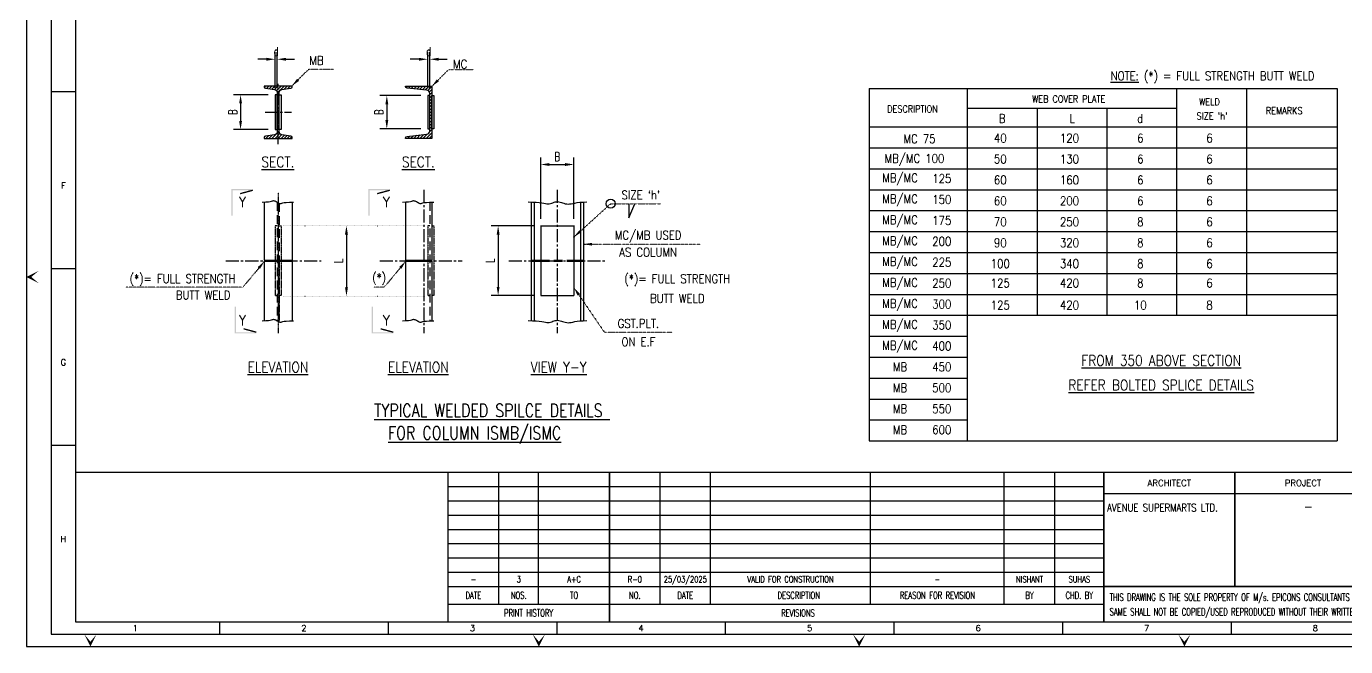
# Model space of a CAD drawing. Header units: millimetres. Extents: x 1506431 to 1626747, y 193580 to 275375.
# Drawn here: x 1533986 to 1571809, y 193580 to 211359 of the extents above; entities that cross this region are included whole.
import ezdxf
from ezdxf.enums import TextEntityAlignment as Align

# ---------------------------------------------------------------- set-up
doc = ezdxf.new("R2010")
doc.units = ezdxf.units.MM
doc.header["$LTSCALE"] = 2
for name, pattern in [('CENTER2', [1.125, 0.75, -0.125, 0.125, -0.125]), ('DOT2', [0.125, 0, -0.125]), ('HIDDEN', [0.375, 0.25, -0.125])]:
    doc.linetypes.add(name, pattern=pattern)
for name, color, linetype in [('CIV-CEN', 1, 'CENTER2'), ('CIV-COL', 3, 'Continuous'), ('CIV-DIM', 2, 'Continuous'), ('CIV-PLT', 2, 'Continuous'), ('CIV-SYM', 3, 'Continuous'), ('CIV-TBL', 7, 'Continuous'), ('CIV-TIT', 4, 'Continuous'), ('PNA', 8, 'Continuous'), ('S-TEXT', 2, 'Continuous'), ('S-TEXT-1', 4, 'Continuous'), ('S-TITIL', 6, 'Continuous'), ('SHEET', 7, 'Continuous'), ('TEXT', 40, 'Continuous'), ('TEXT (SHEET)', 4, 'Continuous')]:
    doc.layers.add(name, color=color, linetype=linetype)
doc.styles.add('ROMANS', font='simplex.shx', dxfattribs={"width": 0.7})
doc.dimstyles.new('dim100', dxfattribs={"dimtxt": 250, "dimasz": 250, "dimexe": 200, "dimexo": 200, "dimgap": 100, "dimtad": 1, "dimdec": 0, "dimzin": 0, "dimdsep": 46, "dimtxsty": 'ROMANS', "dimcen": 0, "dimclrd": 170, "dimclre": 170, "dimclrt": 4, "dimadec": 0, "dimazin": 0, "dimtfac": 1, "dimtdec": 0, "dimtix": 1, "dimtofl": 0, "dimtmove": 2, "dimatfit": 3, "dimfxl": 0, "dimtolj": 1, "dimtzin": 0, "dimlwd": -1, "dimlwe": -1, "dimarcsym": 0})

# ---------------------------------------------------------------- blocks, each defined once
blk = doc.blocks.new('*D115')
at = {"layer": 'CIV-DIM', "color": 170}
for p, q in [((1548733, 205842), (1548733, 207600)), ((1548983, 207400), (1549433, 207400)), ((1549683, 205842), (1549683, 207600))]:
    blk.add_line(p, q, dxfattribs=at)
at = {"layer": 'CIV-DIM', "color": 170, "linetype": 'DOT2'}
for points in [[(1548983, 207441), (1548983, 207358), (1548733, 207400)], [(1549433, 207358), (1549433, 207441), (1549683, 207400)]]:
    blk.add_solid(points, dxfattribs=at)
at = {"layer": 'Defpoints', "color": 0, "linetype": 'DOT2'}
for p in [(1549683, 207400), (1548733, 205642), (1549683, 205642)]:
    blk.add_point(p, dxfattribs=at)
at = {"layer": 'CIV-DIM', "color": 4, "linetype": 'DOT2', "insert": (1549208, 207625), "char_height": 250, "attachment_point": 5, "style": 'ROMANS'}
blk.add_mtext('\\A1;B', dxfattribs=at)
blk = doc.blocks.new('SECMARK')
for points in [[(0, 6.24), (0.38, 6.24), (0, 0.05), (0.38, 0.43)], [(0.19, 6.19), (0.56, 6.29), (1.16, 2.57), (1.53, 2.67)], [(0, 0.05), (0.38, 0.43), (7.69, 0.05), (7.69, 0.43)]]:
    blk.add_trace(points)
blk = doc.blocks.new('*D116')
at = {"layer": 'CIV-DIM', "color": 170}
for p, q in [((1542963, 205643), (1542963, 205643)), ((1543163, 205393), (1543163, 203876)), ((1542963, 203626), (1542963, 203626))]:
    blk.add_line(p, q, dxfattribs=at)
at = {"layer": 'CIV-DIM', "color": 170, "linetype": 'DOT2'}
for points in [[(1543205, 205393), (1543121, 205393), (1543163, 205643)], [(1543121, 203876), (1543205, 203876), (1543163, 203626)]]:
    blk.add_solid(points, dxfattribs=at)
at = {"layer": 'Defpoints', "color": 0, "linetype": 'DOT2'}
for p in [(1543163, 205643), (1543163, 203626), (1543163, 203626)]:
    blk.add_point(p, dxfattribs=at)
at = {"layer": 'CIV-DIM', "color": 4, "linetype": 'DOT2', "insert": (1542938, 204635), "char_height": 250, "attachment_point": 5, "rotation": 90, "style": 'ROMANS'}
blk.add_mtext('\\A1;L', dxfattribs=at)
blk = doc.blocks.new('*D117')
at = {"layer": 'CIV-DIM', "color": 170}
for p, q in [((1548533, 205642), (1547312, 205642)), ((1547512, 205392), (1547512, 203892)), ((1548533, 203642), (1547312, 203642))]:
    blk.add_line(p, q, dxfattribs=at)
at = {"layer": 'CIV-DIM', "color": 170, "linetype": 'DOT2'}
for points in [[(1547553, 205392), (1547470, 205392), (1547512, 205642)], [(1547470, 203892), (1547553, 203892), (1547512, 203642)]]:
    blk.add_solid(points, dxfattribs=at)
at = {"layer": 'Defpoints', "color": 0, "linetype": 'DOT2'}
for p in [(1548733, 205642), (1547512, 203642), (1548733, 203642)]:
    blk.add_point(p, dxfattribs=at)
at = {"layer": 'CIV-DIM', "color": 4, "linetype": 'DOT2', "insert": (1547287, 204642), "char_height": 250, "attachment_point": 5, "rotation": 90, "style": 'ROMANS'}
blk.add_mtext('\\A1;L', dxfattribs=at)
blk = doc.blocks.new('*X46')
at = {"color": 0}
for p, q in [((468.4, 2687), (472.2, 2690.7)), ((474.2, 2683.9), (481, 2690.7)), ((481.9, 2682.8), (489.9, 2690.7)), ((489.7, 2681.7), (498.7, 2690.7)), ((497.4, 2680.6), (507.5, 2690.7)), ((503.2, 2677.5), (516.4, 2690.7)), ((505.3, 2670.8), (525.2, 2690.7)), ((524.8, 2681.5), (534, 2690.7)), ((535.1, 2682.9), (542.9, 2690.7)), ((545.7, 2684.7), (547.6, 2686.6)), ((874.5, 2686.5), (878.8, 2690.7)), ((881.4, 2684.5), (887.6, 2690.7)), ((889.4, 2683.7), (896.4, 2690.7)), ((897.4, 2682.8), (905.3, 2690.7)), ((905.4, 2682), (914.1, 2690.7)), ((913.4, 2681.2), (923, 2690.7)), ((921.4, 2680.3), (931.8, 2690.7)), ((929.4, 2679.5), (940.6, 2690.7)), ((936.9, 2678.2), (948.2, 2689.5)), ((505.3, 2662), (510.8, 2667.5)), ((505.3, 2653.2), (510.8, 2658.7)), ((505.3, 2644.3), (510.8, 2649.8)), ((941.5, 2674), (948.2, 2680.6)), ((942.8, 2666.4), (948.2, 2671.8)), ((942.8, 2657.6), (948.2, 2663)), ((942.8, 2648.7), (948.2, 2654.1)), ((505.3, 2635.5), (510.8, 2641)), ((505.3, 2626.7), (510.8, 2632.2)), ((505.3, 2617.8), (510.8, 2623.3)), ((505.3, 2609), (510.8, 2614.5)), ((942.8, 2639.9), (948.2, 2645.3)), ((942.8, 2631), (948.2, 2636.4)), ((942.8, 2622.2), (948.2, 2627.6)), ((942.8, 2613.4), (948.2, 2618.8)), ((942.8, 2604.5), (948.2, 2609.9)), ((505.3, 2600.1), (510.8, 2605.6)), ((505.3, 2591.3), (510.8, 2596.8)), ((505.3, 2582.5), (510.8, 2588)), ((505.3, 2573.6), (510.8, 2579.1)), ((942.8, 2595.7), (948.2, 2601.1)), ((942.8, 2586.8), (948.2, 2592.2)), ((942.8, 2578), (948.2, 2583.4)), ((942.8, 2569.2), (948.2, 2574.6)), ((472.4, 2540.7), (480.1, 2548.4)), ((481.3, 2540.7), (490.4, 2549.8)), ((490.1, 2540.7), (510.8, 2561.4)), ((499, 2540.7), (512.6, 2554.4)), ((505.3, 2564.8), (510.8, 2570.3)), ((507.8, 2540.7), (518, 2550.9)), ((516.6, 2540.7), (525.8, 2549.8)), ((525.5, 2540.7), (533.5, 2548.8)), ((534.3, 2540.7), (541.2, 2547.7)), ((543.1, 2540.7), (547.5, 2545.1)), ((879, 2540.7), (885.7, 2547.4)), ((887.9, 2540.7), (895.6, 2548.4)), ((896.7, 2540.7), (905.4, 2549.5)), ((905.5, 2540.7), (915.3, 2550.5)), ((914.4, 2540.7), (925.2, 2551.5)), ((923.2, 2540.7), (935.2, 2552.7)), ((932.1, 2540.7), (948.2, 2556.9)), ((940.9, 2540.7), (948.2, 2548)), ((942.5, 2560), (948.2, 2565.7))]:
    blk.add_line(p, q, dxfattribs=at)
blk = doc.blocks.new('*D118')
at = {"layer": 'CIV-DIM', "color": 170}
for p, q in [((1540918, 209399), (1539927, 209399)), ((1540127, 209149), (1540127, 208649)), ((1540918, 208399), (1539927, 208399))]:
    blk.add_line(p, q, dxfattribs=at)
at = {"layer": 'CIV-DIM', "color": 170, "linetype": 'DOT2'}
for points in [[(1540169, 209149), (1540086, 209149), (1540127, 209399)], [(1540086, 208649), (1540169, 208649), (1540127, 208399)]]:
    blk.add_solid(points, dxfattribs=at)
at = {"layer": 'Defpoints', "color": 0, "linetype": 'DOT2'}
for p in [(1541118, 209399), (1540127, 208399), (1541118, 208399)]:
    blk.add_point(p, dxfattribs=at)
at = {"layer": 'CIV-DIM', "color": 4, "linetype": 'DOT2', "insert": (1539902, 208899), "char_height": 250, "attachment_point": 5, "rotation": 90, "style": 'ROMANS'}
blk.add_mtext('\\A1;B', dxfattribs=at)
blk = doc.blocks.new('*D119')
at = {"layer": 'CIV-DIM', "color": 170}
for p, q in [((1540868, 210417), (1540618, 210417)), ((1541118, 209599), (1541118, 210617)), ((1541178, 209599), (1541178, 210617)), ((1541428, 210417), (1541678, 210417))]:
    blk.add_line(p, q, dxfattribs=at)
at = {"layer": 'CIV-DIM', "color": 170, "linetype": 'DOT2'}
for points in [[(1540868, 210375), (1540868, 210458), (1541118, 210417)], [(1541428, 210458), (1541428, 210375), (1541178, 210417)]]:
    blk.add_solid(points, dxfattribs=at)
at = {"layer": 'Defpoints', "color": 0, "linetype": 'DOT2'}
for p in [(1541118, 210417), (1541118, 209399), (1541178, 209399)]:
    blk.add_point(p, dxfattribs=at)
at = {"layer": 'CIV-DIM', "color": 4, "linetype": 'DOT2', "insert": (1541148, 210642), "char_height": 250, "attachment_point": 5, "style": 'ROMANS'}
blk.add_mtext('\\A1;d', dxfattribs=at)
blk = doc.blocks.new('*D120')
at = {"layer": 'CIV-DIM', "color": 170}
for p, q in [((1545243, 210417), (1544993, 210417)), ((1545493, 209574), (1545493, 210617)), ((1545553, 209574), (1545553, 210617)), ((1545803, 210417), (1546053, 210417))]:
    blk.add_line(p, q, dxfattribs=at)
at = {"layer": 'CIV-DIM', "color": 170, "linetype": 'DOT2'}
for points in [[(1545243, 210375), (1545243, 210458), (1545493, 210417)], [(1545803, 210458), (1545803, 210375), (1545553, 210417)]]:
    blk.add_solid(points, dxfattribs=at)
at = {"layer": 'Defpoints', "color": 0, "linetype": 'DOT2'}
for p in [(1545493, 210417), (1545493, 209374), (1545553, 209374)]:
    blk.add_point(p, dxfattribs=at)
at = {"layer": 'CIV-DIM', "color": 4, "linetype": 'DOT2', "insert": (1545523, 210642), "char_height": 250, "attachment_point": 5, "style": 'ROMANS'}
blk.add_mtext('\\A1;d', dxfattribs=at)
blk = doc.blocks.new('*D121')
at = {"layer": 'CIV-DIM', "color": 170}
for p, q in [((1545293, 209374), (1544120, 209374)), ((1544320, 209124), (1544320, 208674)), ((1545293, 208424), (1544120, 208424))]:
    blk.add_line(p, q, dxfattribs=at)
at = {"layer": 'CIV-DIM', "color": 170, "linetype": 'DOT2'}
for points in [[(1544362, 209124), (1544279, 209124), (1544320, 209374)], [(1544279, 208674), (1544362, 208674), (1544320, 208424)]]:
    blk.add_solid(points, dxfattribs=at)
at = {"layer": 'Defpoints', "color": 0, "linetype": 'DOT2'}
for p in [(1545493, 209374), (1544320, 208424), (1545493, 208424)]:
    blk.add_point(p, dxfattribs=at)
at = {"layer": 'CIV-DIM', "color": 4, "linetype": 'DOT2', "insert": (1544095, 208899), "char_height": 250, "attachment_point": 5, "rotation": 90, "style": 'ROMANS'}
blk.add_mtext('\\A1;B', dxfattribs=at)
blk = doc.blocks.new('FOLDER')
at = {"layer": 'PNA'}
for points in [[(-1250, 2500), (0, 0), (0, 1000)], [(1250, 2500), (0, 0), (0, 1000)]]:
    blk.add_solid(points, dxfattribs=at)
blk = doc.blocks.new('zw$C05B')
at = {"color": 1}
for p, q in [((81765, 6957), (1968, 6957)), ((16829, 2405), (43026, 2405)), ((16829, 1697), (43026, 1697))]:
    blk.add_line(p, q, dxfattribs=at)
for p, q in [((18873, 1697), (18873, 6957)), ((20456, 1697), (20456, 6957)), ((25309, 1697), (25309, 6957)), ((27319, 1697), (27319, 6957)), ((33709, 1697), (33709, 6957)), ((39052, 1697), (39052, 6957)), ((41075, 1697), (41075, 6957))]:
    blk.add_line(p, q)
at = {"color": 5, "linetype": 'ByBlock', "lineweight": -2}
for p, q in [((16841, 6388), (43026, 6388)), ((16841, 5819), (43026, 5819)), ((16841, 5250), (43026, 5250)), ((16841, 4681), (43026, 4681)), ((16841, 4112), (43026, 4112)), ((16841, 3543), (43026, 3543)), ((16841, 2974), (43026, 2974))]:
    blk.add_line(p, q, dxfattribs=at)
at = {"flags": 128}
blk.add_lwpolyline([(0, 0), (82749, 0), (82749, 58210), (0, 58210)], close=True, dxfattribs=at)
at = {"color": 1, "const_width": 56.6}
for points in [[(16841, 997), (16841, 6957)], [(23286, 997), (23286, 6957)], [(43026, 984), (43026, 6957)], [(48258, 2400), (48258, 6957)], [(43026, 6111), (58846, 6111)], [(43026, 2400), (58846, 2400)]]:
    blk.add_lwpolyline(points, dxfattribs=at)
at = {"layer": 'PNA'}
for p, q in [((984, 22163), (1968, 22163)), ((984, 15103), (1968, 15103)), ((984, 8044), (1968, 8044)), ((7716, 984), (7716, 492)), ((14447, 984), (14447, 492)), ((21179, 984), (21179, 492)), ((27911, 984), (27911, 492)), ((34643, 984), (34643, 492)), ((41374, 984), (41374, 492)), ((48106, 984), (48106, 492))]:
    blk.add_line(p, q, dxfattribs=at)
at = {"layer": 'PNA', "color": 1}
for points in [[(984, 492), (82257, 492), (82257, 57718), (984, 57718)], [(1968, 984), (81765, 984), (81765, 57226), (1968, 57226)]]:
    blk.add_lwpolyline(points, close=True, dxfattribs=at)
at = {"layer": 'PNA', "xscale": 0.1967862005670763, "yscale": 0.1967862005670763, "zscale": 0.1967862005670763, "rotation": 270}
blk.add_blockref('FOLDER', (0, 14759), dxfattribs=at)
at = {"layer": 'PNA', "xscale": 0.1967862009743818, "yscale": 0.1967862009743818, "zscale": 0.1967862009743818}
for p in [(2558, 0), (20466, 0), (33257, 0), (46245, 0)]:
    blk.add_blockref('FOLDER', p, dxfattribs=at)
at = {"layer": 'PNA', "style": 'ROMANS'}
for s, p in [('F', (1476, 18410)), ('G', (1476, 11350)), ('H', (1476, 4291)), ('1', (4351, 738)), ('2', (11082, 738)), ('3', (17814, 738)), ('4', (24546, 738)), ('5', (31278, 738)), ('6', (38009, 738)), ('7', (44741, 738)), ('8', (51473, 738))]:
    blk.add_text(s, height=246, dxfattribs=at).set_placement(p, align=Align.MIDDLE)
at = {"layer": 'TEXT (SHEET)', "color": 2, "style": 'ROMANS'}
for s, p in [('ARCHITECT', (45642, 6534)), ('PROJECT', (50982, 6534))]:
    blk.add_text(s, height=249.9, dxfattribs=at).set_placement(p, align=Align.MIDDLE_CENTER)
at = {"layer": 'TEXT (SHEET)', "color": 4, "style": 'ROMANS', "width": 0.7}
for s, height, p in [('DATE', 283.1, (17851, 2051)), ('NOS.', 283.1, (19664, 2051)), ('TO', 283.1, (21871, 2051)), ('NO.', 283.1, (24298, 2051)), ('DATE', 283.1, (26314, 2051)), ('DESCRIPTION', 283.06, (30844, 2051)), ('REASON FOR REVISION', 283.06, (36381, 2051)), ('BY', 283.1, (40063, 2051)), ('CHD. BY', 283.1, (42050, 2051)), ('PRINT HISTORY', 283.06, (20058, 1347)), ('REVISIONS', 283.1, (30815, 1341))]:
    blk.add_text(s, height=height, dxfattribs=at).set_placement(p, align=Align.MIDDLE_CENTER)
for s, p in [('THIS DRAWING IS THE SOLE PROPERTY OF M/s. EPICONS CONSULTANTS PVT. LTD. AND', (43259, 1832)), ('SAME SHALL NOT BE COPIED/USED REPRODUCED WITHOUT THEIR WRITTEN PERMISSION.', (43259, 1247))]:
    blk.add_text(s, height=283.06, dxfattribs=at).set_placement(p)

msp = doc.modelspace()

# ---------------------------------------------------------------- linework, layer by layer
at = {"layer": 'CIV-CEN', "color": 8, "ltscale": 250}
for p, q in [((1541205.53422, 207982.2151), (1541205.53422, 209711.11786)), ((1540827.98283, 208898.82685), (1541583.0856, 208898.82685)), ((1545384.89921, 206673.57648), (1545384.89921, 202569.24396)), ((1549207.53953, 206673.57648), (1549207.53953, 202569.24396)), ((1539700.69017, 204641.74014), (1542437.24948, 204641.74014)), ((1544119.49148, 204641.74014), (1546479.55518, 204641.74014)), ((1544119.49148, 204641.74014), (1546479.55518, 204641.74014)), ((1547819.12525, 204641.74014), (1550571.75725, 204641.74014))]:
    msp.add_line(p, q, dxfattribs=at)
at = {"layer": 'CIV-CEN'}
msp.add_line((1541205.53422, 206598.48386), (1541205.53422, 202569.24396), dxfattribs=at)
at = {"layer": 'CIV-COL', "ltscale": 500}
for p, q in [((1540805.53422, 206323.81477), (1540805.53422, 204656.74014)), ((1541605.53422, 206323.81477), (1541605.53422, 204656.74014)), ((1544856.89921, 206323.81477), (1544856.89921, 204656.74014)), ((1545606.89921, 206323.81477), (1545606.89921, 204656.74014)), ((1548457.53953, 206324.24384), (1548457.53953, 204656.74014)), ((1548545.18659, 206320.71118), (1548545.18659, 204656.74014)), ((1549869.89248, 206317.43651), (1549869.89248, 204656.74014)), ((1549957.53953, 206323.44449), (1549957.53953, 204656.74014)), ((1540805.53422, 204656.74014), (1541605.53422, 204656.74014)), ((1540805.53422, 204626.74014), (1540805.53422, 202923.20569)), ((1540805.53422, 204626.74014), (1541605.53422, 204626.74014)), ((1541605.53422, 204626.74014), (1541605.53422, 202918.82736)), ((1544856.89921, 204656.74014), (1545606.89921, 204656.74014)), ((1544856.89921, 204626.74014), (1545606.89921, 204626.74014)), ((1544856.89921, 204626.74014), (1544856.89921, 202923.89112)), ((1545606.89921, 204626.74014), (1545606.89921, 202918.6683)), ((1548457.53953, 204656.74014), (1548732.53953, 204656.74014)), ((1548457.53953, 204626.74014), (1548732.53953, 204626.74014)), ((1548457.53953, 204626.74014), (1548457.53953, 202923.68753)), ((1548545.18659, 204626.74014), (1548545.18659, 202920.26704)), ((1549682.53953, 204656.74014), (1549957.53953, 204656.74014)), ((1549682.53953, 204626.74014), (1549957.53953, 204626.74014)), ((1549869.89248, 204626.74014), (1549869.89248, 202916.99237)), ((1549957.53953, 204626.74014), (1549957.53953, 202923.00035))]:
    msp.add_line(p, q, dxfattribs=at)
at = {"layer": 'CIV-COL', "linetype": 'HIDDEN', "ltscale": 500}
for p, q in [((1541178.03422, 206321.27242), (1541178.03422, 202919.5252)), ((1541233.03422, 206293.39003), (1541233.03422, 204656.74014)), ((1545552.89921, 206319.86731), (1545552.89921, 202918.12009)), ((1548732.53953, 204656.74014), (1549682.53953, 204656.74014)), ((1548732.53953, 204626.74014), (1549682.53953, 204626.74014))]:
    msp.add_line(p, q, dxfattribs=at)
at = {"layer": 'CIV-COL'}
for points in [[(1541566.79701, 209583.55842, 0.3738846795), (1541605.53422, 209628.12048), (1541605.53422, 209648.82685), (1541205.53422, 209648.82685), (1540805.53422, 209648.82685), (1540805.53422, 209628.12048, 0.3738846795), (1540844.27143, 209583.55842), (1541100.5598, 209547.53944, -0.3738846795), (1541178.03422, 209458.41531), (1541178.03422, 208898.82685), (1541178.03422, 208339.23838, -0.3738846795), (1541100.5598, 208250.11426), (1540844.27143, 208214.09528, 0.3738846795), (1540805.53422, 208169.53321), (1540805.53422, 208148.82685), (1541205.53422, 208148.82685), (1541605.53422, 208148.82685), (1541605.53422, 208169.53321, 0.3738846795), (1541566.79701, 208214.09528), (1541310.50864, 208250.11426, -0.3738846795), (1541233.03422, 208339.23838), (1541233.03422, 208898.82685), (1541233.03422, 209458.41531, -0.3738846795), (1541310.50864, 209547.53944)], [(1545552.89921, 208898.82685), (1545552.89921, 209432.21017, 0.383864035), (1545463.35206, 209531.66236), (1544901.67279, 209590.69723, -0.383864035), (1544856.89921, 209640.42332), (1544856.89921, 209648.82685), (1545606.89921, 209648.82685), (1545606.89921, 208898.82685), (1545606.89921, 208148.82685), (1544856.89921, 208148.82685), (1544856.89921, 208157.23037, -0.383864035), (1544901.67279, 208206.95647), (1545463.35206, 208265.99134, 0.383864035), (1545552.89921, 208365.44353)]]:
    msp.add_lwpolyline(points, format="xyb", close=True, dxfattribs=at)
at = {"layer": 'CIV-DIM', "color": 8, "linetype": 'DOT2', "ltscale": 100}
for p, q in [((1541346.95543, 205642.88204), (1545437.50279, 205642.88204)), ((1541346.95543, 203626.43554), (1545437.50279, 203626.43554))]:
    msp.add_line(p, q, dxfattribs=at)
at = {"layer": 'CIV-PLT'}
for p, q in [((1548732.53953, 205647.66446), (1548732.53953, 203641.74014)), ((1548732.53953, 205641.74014), (1549682.53953, 205641.74014)), ((1549682.53953, 205647.66446), (1549682.53953, 203641.74014)), ((1548732.53953, 203641.74014), (1549682.53953, 203641.74014))]:
    msp.add_line(p, q, dxfattribs=at)
for points in [[(1541118.03422, 208398.82685), (1541178.03422, 208398.82685), (1541178.03422, 209398.82685), (1541118.03422, 209398.82685)], [(1541293.03422, 208398.82685), (1541233.03422, 208398.82685), (1541233.03422, 209398.82685), (1541293.03422, 209398.82685)], [(1545492.89921, 208423.82685), (1545552.89921, 208423.82685), (1545552.89921, 209373.82685), (1545492.89921, 209373.82685)], [(1545666.89921, 208423.82685), (1545606.89921, 208423.82685), (1545606.89921, 209373.82685), (1545666.89921, 209373.82685)]]:
    msp.add_lwpolyline(points, close=True, dxfattribs=at)
at = {"layer": 'CIV-PLT', "linetype": 'HIDDEN'}
for points in [[(1541178.03422, 205641.74014), (1541118.03422, 205641.74014), (1541118.03422, 203641.74014), (1541178.03422, 203641.74014)], [(1541233.03422, 205641.74014), (1541293.03422, 205641.74014), (1541293.03422, 203641.74014), (1541233.03422, 203641.74014)], [(1545552.89921, 205641.74014), (1545492.89921, 205641.74014), (1545492.89921, 203641.74014), (1545552.89921, 203641.74014)], [(1545606.89921, 205641.74014), (1545666.89921, 205641.74014), (1545666.89921, 203641.74014), (1545606.89921, 203641.74014)]]:
    msp.add_lwpolyline(points, dxfattribs=at)
at = {"layer": 'CIV-SYM'}
for points in [[(1540748.52735, 206323.81477), (1540849.68215, 206325.83432), (1540925.22398, 206331.08326), (1540979.55098, 206338.34701), (1541017.06127, 206346.411), (1541042.15301, 206354.06066), (1541059.22431, 206360.08143), (1541072.67333, 206363.25871), (1541086.89818, 206362.37796), (1541105.33924, 206356.64946), (1541127.60573, 206346.983), (1541152.34909, 206334.71322), (1541178.22078, 206321.1748), (1541203.87225, 206307.70237), (1541227.95494, 206295.6306), (1541249.12031, 206286.29413), (1541266.0198, 206281.02762), (1541278.40156, 206280.72711), (1541290.40045, 206284.53415), (1541307.24806, 206291.15165), (1541334.17593, 206299.28256), (1541376.41565, 206307.6298), (1541439.19877, 206314.8963), (1541527.75687, 206319.78499), (1541647.32151, 206320.9988)], [(1544765.56054, 206323.81477), (1544866.71534, 206325.83432), (1544942.25717, 206331.08326), (1544996.58417, 206338.34701), (1545034.09447, 206346.411), (1545059.1862, 206354.06066), (1545076.25751, 206360.08143), (1545089.70652, 206363.25871), (1545103.93138, 206362.37796), (1545122.37243, 206356.64946), (1545144.63892, 206346.983), (1545169.38228, 206334.71322), (1545195.25397, 206321.1748), (1545220.90544, 206307.70237), (1545244.98813, 206295.6306), (1545266.1535, 206286.29413), (1545283.053, 206281.02762), (1545295.43475, 206280.72711), (1545307.43365, 206284.53415), (1545324.28125, 206291.15165), (1545351.20913, 206299.28256), (1545393.44884, 206307.6298), (1545456.23197, 206314.8963), (1545544.79007, 206319.78499), (1545664.35471, 206320.9988)], [(1548373.34246, 206325.85625), (1548500.7735, 206323.4159), (1548606.05605, 206317.00429), (1548692.23926, 206307.98561), (1548762.37224, 206297.72401), (1548819.50413, 206287.58367), (1548866.68405, 206278.92876), (1548906.96114, 206273.12346), (1548943.38453, 206271.53192), (1548978.52529, 206275.05014), (1549013.04227, 206282.70128), (1549047.11626, 206293.04035), (1549080.92808, 206304.62234), (1549114.6585, 206316.00222), (1549148.48834, 206325.73499), (1549182.59838, 206332.37564), (1549217.16942, 206334.47916), (1549252.35233, 206331.09062), (1549288.17819, 206323.21548), (1549324.64818, 206312.34927), (1549361.76346, 206299.98752), (1549399.52519, 206287.62577), (1549437.93453, 206276.75956), (1549476.99265, 206268.88442), (1549516.70071, 206265.49589), (1549557.45072, 206267.59435), (1549601.19812, 206274.19964), (1549650.2892, 206283.83641), (1549707.07025, 206295.02935), (1549773.88756, 206306.30313), (1549853.08742, 206316.18242), (1549947.01611, 206323.1919), (1550058.01992, 206325.85625)], [(1540748.52735, 202922.06755), (1540849.68215, 202924.0871), (1540925.22398, 202929.33604), (1540979.55098, 202936.59979), (1541017.06127, 202944.66378), (1541042.15301, 202952.31344), (1541059.22431, 202958.33421), (1541072.67333, 202961.5115), (1541086.89818, 202960.63074), (1541105.33924, 202954.90224), (1541127.60573, 202945.23578), (1541152.34909, 202932.966), (1541178.22078, 202919.42758), (1541203.87225, 202905.95515), (1541227.95494, 202893.88338), (1541249.12031, 202884.54691), (1541266.0198, 202879.2804), (1541278.40156, 202878.97989), (1541290.40045, 202882.78693), (1541307.24806, 202889.40443), (1541334.17593, 202897.53534), (1541376.41565, 202905.88258), (1541439.19877, 202913.14908), (1541527.75687, 202918.03777), (1541647.32151, 202919.25158)], [(1544765.56054, 202922.06755), (1544866.71534, 202924.0871), (1544942.25717, 202929.33604), (1544996.58417, 202936.59979), (1545034.09447, 202944.66378), (1545059.1862, 202952.31344), (1545076.25751, 202958.33421), (1545089.70652, 202961.5115), (1545103.93138, 202960.63074), (1545122.37243, 202954.90224), (1545144.63892, 202945.23578), (1545169.38228, 202932.966), (1545195.25397, 202919.42758), (1545220.90544, 202905.95515), (1545244.98813, 202893.88338), (1545266.1535, 202884.54691), (1545283.053, 202879.2804), (1545295.43475, 202878.97989), (1545307.43365, 202882.78693), (1545324.28125, 202889.40443), (1545351.20913, 202897.53534), (1545393.44884, 202905.88258), (1545456.23197, 202913.14908), (1545544.79007, 202918.03777), (1545664.35471, 202919.25158)], [(1548373.34246, 202925.41211), (1548500.7735, 202922.97176), (1548606.05605, 202916.56015), (1548692.23926, 202907.54147), (1548762.37224, 202897.27987), (1548819.50413, 202887.13953), (1548866.68405, 202878.48462), (1548906.96114, 202872.67932), (1548943.38453, 202871.08778), (1548978.52529, 202874.606), (1549013.04227, 202882.25714), (1549047.11626, 202892.59621), (1549080.92808, 202904.1782), (1549114.6585, 202915.55808), (1549148.48834, 202925.29085), (1549182.59838, 202931.9315), (1549217.16942, 202934.03502), (1549252.35233, 202930.64648), (1549288.17819, 202922.77134), (1549324.64818, 202911.90513), (1549361.76346, 202899.54338), (1549399.52519, 202887.18163), (1549437.93453, 202876.31542), (1549476.99265, 202868.44028), (1549516.70071, 202865.05175), (1549557.45072, 202867.15021), (1549601.19812, 202873.7555), (1549650.2892, 202883.39227), (1549707.07025, 202894.58521), (1549773.88756, 202905.85899), (1549853.08742, 202915.73828), (1549947.01611, 202922.74776), (1550058.01992, 202925.41211)]]:
    msp.add_lwpolyline(points, dxfattribs=at)
at = {"layer": 'CIV-TBL'}
for p, q in [((1558148.95651, 209576.83008), (1571566.11162, 209576.83008)), ((1558148.95651, 209576.83008), (1558148.95651, 199477.33365)), ((1560962.84506, 209576.83008), (1560962.84506, 199477.33365)), ((1566962.84506, 209576.83008), (1566962.84506, 203077.33365)), ((1568962.84506, 209576.83008), (1568962.84506, 203077.33365)), ((1571566.11162, 209576.83008), (1571566.11162, 199477.33365)), ((1560962.84506, 209013.77449), (1566962.84506, 209013.77449)), ((1562962.84506, 209013.77449), (1562962.84506, 203077.33365)), ((1564962.84506, 209013.77449), (1564962.84506, 203077.33365)), ((1558148.95651, 208477.33365), (1571566.11162, 208477.33365)), ((1558148.95651, 199477.33365), (1571566.11162, 199477.33365))]:
    msp.add_line(p, q, dxfattribs=at)
at = {"layer": 'CIV-TBL', "color": 170}
for p, q in [((1558148.95651, 207877.33365), (1571566.11162, 207877.33365)), ((1558148.95651, 207277.33365), (1571566.11162, 207277.33365)), ((1558148.95651, 206677.33365), (1571566.11162, 206677.33365)), ((1558148.95651, 206077.33365), (1571566.11162, 206077.33365)), ((1558148.95651, 205477.33365), (1571566.11162, 205477.33365)), ((1558148.95651, 204877.33365), (1571566.11162, 204877.33365)), ((1558148.95651, 204277.33365), (1571566.11162, 204277.33365)), ((1558148.95651, 203677.33365), (1571566.11162, 203677.33365)), ((1558148.95651, 203077.33365), (1571566.11162, 203077.33365)), ((1558148.95651, 202477.33365), (1560962.84506, 202477.33365)), ((1558148.95651, 201877.33365), (1560962.84506, 201877.33365)), ((1558148.95651, 201277.33365), (1560962.84506, 201277.33365)), ((1558148.95651, 200677.33365), (1560962.84506, 200677.33365)), ((1558148.95651, 200077.33365), (1560962.84506, 200077.33365))]:
    msp.add_line(p, q, dxfattribs=at)
at = {"layer": 'CIV-TBL', "color": 2, "linetype": 'HIDDEN'}
msp.add_line((1541233.03422, 204626.74014), (1541233.03422, 202891.64281), dxfattribs=at)
at = {"layer": 'S-TEXT-1'}
for p, q in [((1551255.07123, 205872.3762), (1551428.66355, 206276.34604)), ((1551255.07123, 206276.34604), (1551255.07123, 205872.3762))]:
    msp.add_line(p, q, dxfattribs=at)
msp.add_circle((1550738.74534, 206276.34604), 125.75257, dxfattribs=at)

# ---------------------------------------------------------------- block references
at = {"layer": 'CIV-DIM', "xscale": 10, "yscale": 10, "zscale": 10}
msp.add_blockref('*X46', (1536124.71965, 182741.59832), dxfattribs=at)
at = {"layer": 'CIV-TBL', "yscale": 100, "zscale": 100, "rotation": 270}
for p, xscale in [((1539853.61633, 206698.40284), 100), ((1543781.69907, 206698.40284), 100), ((1539953.76575, 202555.27722), -100), ((1543881.84849, 202555.27722), -100)]:
    msp.add_blockref('SECMARK', p, dxfattribs=dict(at, xscale=xscale))
at = {"layer": 'SHEET', "xscale": 0.7179330508474546, "yscale": 0.7179330508474546, "zscale": 0.7179330508474546}
msp.add_blockref('zw$C05B', (1533986.5, 193579.55388), dxfattribs=at)

# ---------------------------------------------------------------- texts
at = {"layer": 'CIV-TIT', "style": 'ROMANS', "width": 0.85}
for s, p in [('%%uSECT.', (1541197.70013, 207470.7392)), ('%%uSECT.', (1545222.71257, 207470.7392)), ('%%uELEVATION', (1541197.70013, 201588.82734)), ('%%uELEVATION', (1545222.71257, 201588.82734)), ('%%uVIEW Y-Y', (1549247.72502, 201588.82734)), ('%%UFROM 350 ABOVE SECTION', (1566522.71257, 201781.80208)), ('%%UREFER BOLTED SPLICE DETAILS', (1566522.71257, 201076.80208))]:
    msp.add_text(s, height=300, dxfattribs=at).set_placement(p, align=Align.MIDDLE)
for p in [(1540084.39882, 206174.10272), (1544208.02536, 206174.10272), (1540084.39882, 202784.38608), (1544208.02536, 202784.38608)]:
    msp.add_text('Y', height=300, dxfattribs=at).set_placement(p)
at = {"layer": 'S-TEXT', "style": 'ROMANS', "width": 0.8}
for s, height, p in [('AVENUE SUPERMARTS LTD.', 222.4763377, (1564971.20514, 197563.10024)), ('-', 296.63512, (1570605.10853, 197600.17963))]:
    msp.add_text(s, height=height, dxfattribs=at).set_placement(p, align=Align.MIDDLE_LEFT)
at = {"layer": 'S-TEXT-1', "style": 'ROMANS', "width": 0.85}
for s, p in [('MB', (1542303.22172, 210381.26021)), ('MC', (1546422.70113, 210276.76021)), ("SIZE `h'", (1551603.03105, 206526.34604)), ('MC/MB USED', (1551812.24825, 205373.86064)), ('GST.PLT.', (1551533.76145, 202842.87303)), ('ON E.F', (1551533.76145, 202316.37303))]:
    msp.add_text(s, height=250, dxfattribs=at).set_placement(p, align=Align.MIDDLE_CENTER)
for s, height, p in [('%%UNOTE:%%U (*) = FULL STRENGTH BUTT WELD', 250, (1567995.21456, 209921.50168)), ('WEB COVER PLATE', 200, (1563872.15559, 209276.50975)), ('WELD', 200, (1567906.55791, 209196.07564)), ('DESCRIPTION', 200, (1559390.16913, 208994.60049)), ('B', 250, (1561961.2288, 208718.56164)), ('L', 250, (1563969.92651, 208718.56164)), ('d', 250, (1565917.29949, 208718.56164)), ("SIZE `h'", 200, (1567981.64942, 208786.37045)), ('REMARKS', 200, (1570046.66576, 208941.36954)), ('   MC 75', 250, (1559354.32522, 208134.89742)), ('40', 250, (1561907.99834, 208156.40341)), ('120', 250, (1563891.66555, 208156.40341)), ('6', 250, (1565924.14223, 208156.40341)), ('6', 250, (1567907.80944, 208156.40341)), ('MB/MC 100', 250, (1559448.8895, 207556.40341)), ('50', 250, (1561907.99834, 207556.40341)), ('130', 250, (1563891.66555, 207556.40341)), ('6', 250, (1565924.14223, 207556.40341)), ('6', 250, (1567907.80944, 207556.40341)), ('MB/MC', 250, (1559035.94395, 206997.52694)), ('125', 250, (1560230.79757, 206997.52694)), ('60', 250, (1561907.99834, 206956.40341)), ('160', 250, (1563891.66555, 206956.40341)), ('6', 250, (1565924.14223, 206956.40341)), ('6', 250, (1567907.80944, 206956.40341)), ('MB/MC', 250, (1559035.94395, 206397.52694)), ('150', 250, (1560230.79757, 206397.52694)), ('60', 250, (1561907.99834, 206356.40341)), ('200', 250, (1563891.66555, 206356.40341)), ('6', 250, (1565924.14223, 206356.40341)), ('6', 250, (1567907.80944, 206356.40341)), ('MB/MC', 250, (1559035.94395, 205797.52694)), ('175', 250, (1560230.79757, 205797.52694)), ('70', 250, (1561907.99834, 205756.40341)), ('250', 250, (1563891.66555, 205756.40341)), ('8', 250, (1565924.14223, 205756.40341)), ('6', 250, (1567907.80944, 205756.40341)), ('MB/MC', 250, (1559035.94395, 205197.52694)), ('AS COLUMN', 250, (1551812.24825, 204883.85286)), ('200', 250, (1560230.79757, 205197.52694)), ('90', 250, (1561907.99834, 205156.40341)), ('320', 250, (1563891.66555, 205156.40341)), ('8', 250, (1565924.14223, 205156.40341)), ('6', 250, (1567907.80944, 205156.40341)), ('MB/MC', 250, (1559035.94395, 204597.52694)), ('225', 250, (1560230.79757, 204597.52694)), ('100', 250, (1561907.99834, 204556.40341)), ('340', 250, (1563891.66555, 204556.40341)), ('8', 250, (1565924.14223, 204556.40341)), ('6', 250, (1567907.80944, 204556.40341)), ('(*)= FULL STRENGTH', 250, (1538462.78051, 204109.5786)), ('(*)', 250, (1544099.82697, 204139.91901)), ('(*)= FULL STRENGTH', 250, (1552648.21456, 204106.93262)), ('MB/MC', 250, (1559035.94395, 203997.52694)), ('250', 250, (1560230.79757, 203997.52694)), ('125', 250, (1561907.99834, 204001.47758)), ('420', 250, (1563891.66555, 204001.47758)), ('8', 250, (1565924.14223, 204001.47758)), ('6', 250, (1567907.80944, 204001.47758)), ('BUTT WELD', 250, (1539053.21456, 203657.50947)), ('BUTT WELD', 250, (1552648.21456, 203560.50947)), ('MB/MC', 250, (1559035.94395, 203397.52694)), ('300', 250, (1560230.79757, 203397.52694)), ('125', 250, (1561907.99834, 203367.22561)), ('420', 250, (1563891.66555, 203367.22561)), ('10', 250, (1565924.14223, 203367.22561)), ('8', 250, (1567907.80944, 203367.22561)), ('MB/MC', 250, (1559035.94395, 202797.52694)), ('350', 250, (1560230.79757, 202797.52694)), ('MB/MC', 250, (1559035.94395, 202197.52694)), ('400', 250, (1560230.79757, 202197.52694)), ('MB', 250, (1559035.94395, 201597.52694)), ('450', 250, (1560230.79757, 201597.52694)), ('MB', 250, (1559035.94395, 200997.52694)), ('500', 250, (1560230.79757, 200997.52694)), ('MB', 250, (1559035.94395, 200397.52694)), ('550', 250, (1560230.79757, 200397.52694)), ('MB', 250, (1559035.94395, 199797.52694)), ('600', 250, (1560230.79757, 199797.52694))]:
    msp.add_text(s, height=height, dxfattribs=at).set_placement(p, align=Align.MIDDLE)
at = {"layer": 'S-TITIL', "color": 1, "style": 'ROMANS', "width": 0.8}
for s, p in [('%%UTYPICAL WELDED SPILCE DETAILS ', (1547334.54484, 200348.21238)), ('%%UFOR COLUMN ISMB/ISMC', (1546840.54484, 199704.71238))]:
    msp.add_text(s, height=372.3404255, dxfattribs=at).set_placement(p, align=Align.MIDDLE_CENTER)
at = {"layer": 'TEXT', "color": 2, "style": 'ROMANS', "width": 0.8}
for s, height, p in [('3', 176.55367, (1548104.05373, 195510.17368)), ('A+C', 176.553672, (1549688.47967, 195510.17368)), ('R-0', 176.553672, (1551430.76689, 195510.17368)), ('25/03/2025', 176.553672, (1552878.32637, 195510.17368)), ('VALID FOR CONSTRUCTION', 176.5536723, (1555893.66539, 195510.17368)), ('NISHANT', 176.553672, (1562749.08474, 195510.17368)), ('SUHAS', 176.553672, (1564175.6821, 195510.17368)), ('-', 176.55367, (1546806.32188, 195510.17368)), ('-', 176.55367, (1560105.26483, 195510.17368))]:
    msp.add_text(s, height=height, dxfattribs=at).set_placement(p, align=Align.MIDDLE_CENTER)

# ---------------------------------------------------------------- dimensions: what is measured, and where the dimension line sits
at = {"layer": 'CIV-DIM'}
for base, p1, p2, picture, middle in [((1541118.03422, 210416.56079), (1541178.03422, 209398.82685), (1541118.03422, 209398.82685), '*D119', (1541148.03422, 210641.56079)), ((1545492.89921, 210416.56079), (1545552.89921, 209373.82685), (1545492.89921, 209373.82685), '*D120', (1545522.89921, 210641.56079))]:
    dim = msp.add_linear_dim(base=base, p1=p1, p2=p2, text='d', dimstyle='dim100', dxfattribs=at)
    dim.commit()
    dim.dimension.update_dxf_attribs({"geometry": picture, "text_midpoint": middle})
for base, p1, p2, text, picture, middle in [((1540127.35807, 208398.82685), (1541118.03422, 209398.82685), (1541118.03422, 208398.82685), 'B', '*D118', (1539902.35807, 208898.82685)), ((1544320.28039, 208423.82685), (1545492.89921, 209373.82685), (1545492.89921, 208423.82685), 'B', '*D121', (1544095.28039, 208898.82685)), ((1543162.99822, 203626.43554), (1543162.99822, 205642.88204), (1543162.99822, 203626.43554), 'L', '*D116', (1542937.99822, 204634.65879)), ((1547511.70852, 203641.74014), (1548732.53953, 205641.74014), (1548732.53953, 203641.74014), 'L', '*D117', (1547286.70852, 204641.74014))]:
    dim = msp.add_linear_dim(base=base, p1=p1, p2=p2, angle=90, text=text, dimstyle='dim100', dxfattribs=at)
    dim.commit()
    dim.dimension.update_dxf_attribs({"geometry": picture, "text_midpoint": middle})
dim = msp.add_linear_dim(base=(1549682.53953, 207399.81783), p1=(1548732.53953, 205641.74014), p2=(1549682.53953, 205641.74014), text='B', dimstyle='dim100', override={"dimtxsty": 'ROMANS'}, dxfattribs=at)
dim.commit()
dim.dimension.update_dxf_attribs({"geometry": '*D115', "text_midpoint": (1549207.53953, 207624.81783)})

# ---------------------------------------------------------------- leaders
at = {"layer": 'S-TEXT-1', "linetype": 'DOT2', "lineweight": -2}
for points in [[(1541596.30874, 209648.82685), (1542083.50197, 210131.26021), (1542802.50197, 210131.26021)], [(1545606.89921, 209636.28237), (1546094.09244, 210118.71573), (1546813.09244, 210118.71573)], [(1549682.53953, 205317.97264), (1550738.74534, 206276.34604), (1552176.31677, 206276.34604)], [(1549957.53953, 205114.52694), (1553309.00197, 205114.52694)], [(1540812.72753, 204626.74014), (1540196.34989, 203885.94624), (1536836.20995, 203885.94624)], [(1544864.09252, 204626.74014), (1544247.71489, 203885.94624), (1543946.07494, 203885.94624)], [(1549682.53953, 203871.54175), (1550557.63713, 202592.87303), (1552506.00197, 202592.87303)]]:
    msp.add_leader(points, dimstyle='dim100', override={"dimgap": 100, "dimtad": 0, "dimarcsym": 1}, dxfattribs=at)

doc.saveas('drawing.dxf')
